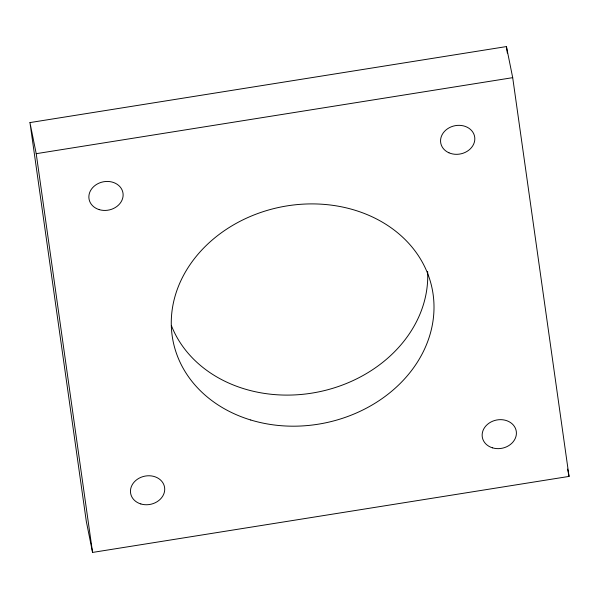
<?xml version="1.0" encoding="UTF-8"?>
<svg xmlns="http://www.w3.org/2000/svg" width="599" height="599" viewBox="0 0 599 599"><rect width="100%" height="100%" fill="white"/><g stroke="black" fill="none" stroke-linecap="round" stroke-linejoin="round"><path stroke-width="0.9" d="M29.95 122.585L506.432 46.572L512.699 77.66L569.05 476.415L92.568 552.428L86.301 521.34L29.95 122.585L36.217 153.681L92.568 552.428M36.217 153.681L512.699 77.66M567.575 469.099L569.05 476.415M506.432 46.572L507.346 53.049M427.626 271.459A132.162 110.209 -11.4 0 1 319.514 391.709A132.162 110.209 -11.4 0 1 171.344 325.482M250.764 420.004A132.162 110.209 -11.4 0 0 433.099 294.229A132.162 110.209 -11.4 0 0 224.041 230.9A132.162 110.209 -11.4 0 0 250.764 420.004M448.973 152.805A17.236 14.376 -11.4 0 0 474.82 138.946A17.236 14.376 -11.4 0 0 449.257 127.744A17.236 14.376 -11.4 0 0 448.973 152.805M99.232 209.635A17.236 14.376 -11.4 0 0 123.012 193.222A17.236 14.376 -11.4 0 0 95.743 184.964A17.236 14.376 -11.4 0 0 99.232 209.635M140.817 503.946A17.236 14.376 -11.4 0 0 164.605 487.541A17.236 14.376 -11.4 0 0 137.336 479.282A17.236 14.376 -11.4 0 0 140.817 503.946M492.505 447.842A17.236 14.376 -11.4 0 0 516.293 431.437A17.236 14.376 -11.4 0 0 489.024 423.171A17.236 14.376 -11.4 0 0 492.505 447.842"/></g></svg>
